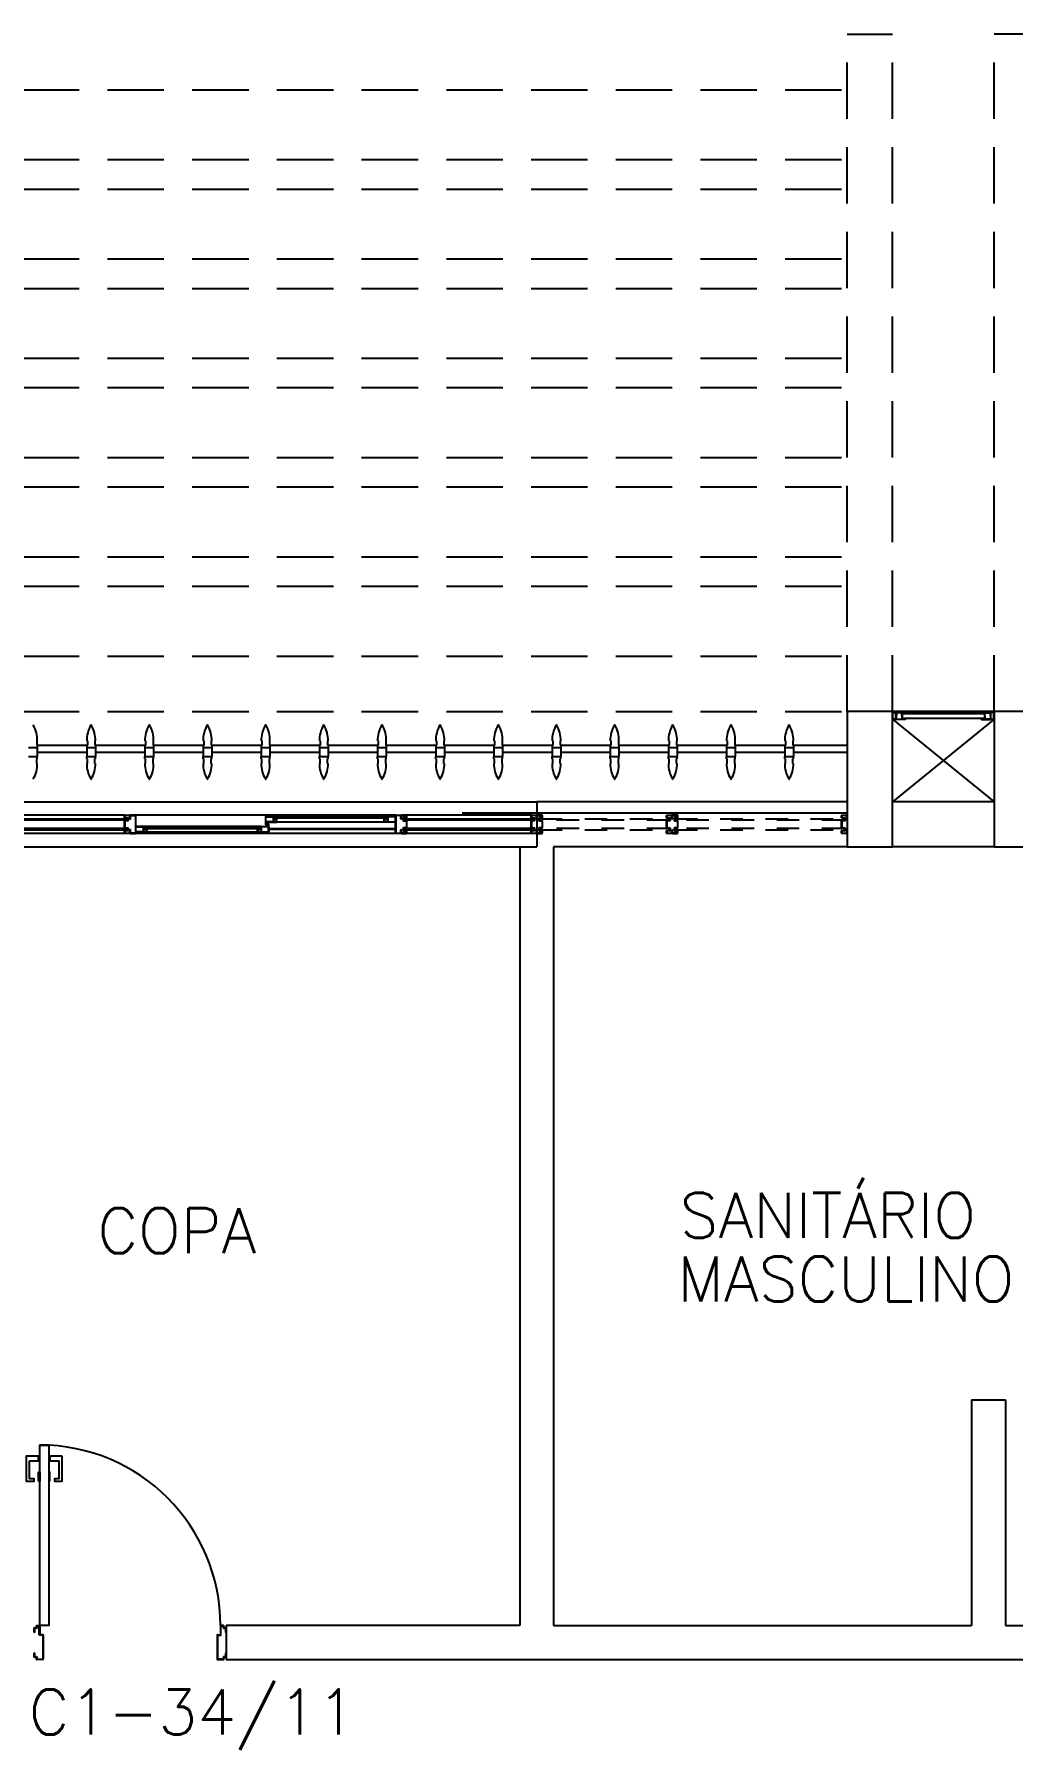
# Model space of a CAD drawing. Header units: millimetres. Extents: x 2801 to 3319, y 1187 to 1422.
# Drawn here: x 3022.73 to 3027.06, y 1263.4 to 1271 of the extents above; entities that cross this region are included whole.
import ezdxf

# ---------------------------------------------------------------- set-up
doc = ezdxf.new("R2010")
doc.units = ezdxf.units.MM
doc.linetypes.add('HIDDEN', pattern=[0.375, 0.25, -0.125])
for name, color, linetype in [('AR- ALV1', 235, 'Continuous'), ('AR-ALV', 2, 'Continuous'), ('AR-BRISES', 1, 'Continuous'), ('AR-ESQ', 1, 'Continuous'), ('AR-ESTC', 3, 'Continuous'), ('AR-PEITORIL', 1, 'Continuous'), ('AR-PORTA', 1, 'Continuous'), ('AR-PROJ', 1, 'HIDDEN'), ('AR-SHAFT', 1, 'Continuous'), ('BR-PAINEL', 1, 'Continuous'), ('BR-SUPORTE', 1, 'Continuous'), ('DT-ESQ-BAGUETE-C', 2, 'Continuous'), ('DT-ESQ-BAGUETE-V', 1, 'Continuous'), ('DT-ESQ-CHAPA DOBRADA-V', 1, 'Continuous'), ('DT-ESQ-MARCO-V', 1, 'Continuous'), ('DT-ESQ-PERFIL CADEIRA-C', 2, 'Continuous'), ('DT-ESQ-PERFIL CADEIRA-V', 1, 'Continuous'), ('DT-ESQ-PERFIL U SIMPLES-C', 2, 'Continuous'), ('DT-ESQ-PERFIL U-C', 2, 'Continuous'), ('DT-ESQ-PERFIL U-V', 1, 'Continuous'), ('DT-ESQ-VENEZIANA-C', 2, 'Continuous'), ('DT-ESQ-VENEZIANA-V', 2, 'Continuous'), ('DT-ESQ-VIDRO-C', 2, 'Continuous'), ('DT-ESQ-VIDRO-PROJ', 1, 'HIDDEN'), ('DT-ESQ-VIDRO-V', 2, 'Continuous'), ('ENDEREÇO', 2, 'Continuous'), ('maçaneta', 1, 'Continuous'), ('mov', 1, 'Continuous'), ('PG-PROJ', 1, 'HIDDEN'), ('PM-PERFIL U-C', 2, 'Continuous'), ('pm1', 2, 'Continuous'), ('TEXTO', 2, 'Continuous')]:
    doc.layers.add(name, color=color, linetype=linetype)
doc.styles.add('UNB-100', font='simplex.shx', dxfattribs={"height": 0.2})
doc.styles.add('UNB1-100', font='simplex.shx', dxfattribs={"height": 0.2})

# ---------------------------------------------------------------- blocks, each defined once
blk = doc.blocks.new('EF54-P')
at = {"layer": 'DT-ESQ-BAGUETE-C', "ltscale": 0.1}
for points in [[(2.61, -0.08), (2.5965, -0.08), (2.5965, -0.0785), (2.6095, -0.0785, 0.414214), (2.61, -0.078), (2.61, -0.067, 0.414214), (2.6095, -0.0665), (2.5965, -0.0665), (2.5965, -0.065), (2.61, -0.065, -0.414214), (2.6115, -0.0665), (2.6115, -0.0785, -0.414214)], [(3.1015, -0.08), (3.115, -0.08), (3.115, -0.0785), (3.102, -0.0785, -0.414214), (3.1015, -0.078), (3.1015, -0.067, -0.414214), (3.102, -0.0665), (3.115, -0.0665), (3.115, -0.065), (3.1015, -0.065, 0.414214), (3.1, -0.0665), (3.1, -0.0785, 0.414214)], [(2.0485, -0.125), (2.035, -0.125), (2.035, -0.1235), (2.048, -0.1235, 0.414214), (2.0485, -0.123), (2.0485, -0.112, 0.414214), (2.048, -0.1115), (2.035, -0.1115), (2.035, -0.11), (2.0485, -0.11, -0.414214), (2.05, -0.1115), (2.05, -0.1235, -0.414214)], [(2.5265, -0.125), (2.54, -0.125), (2.54, -0.1235), (2.527, -0.1235, -0.414214), (2.5265, -0.123), (2.5265, -0.112, -0.414214), (2.527, -0.1115), (2.54, -0.1115), (2.54, -0.11), (2.5265, -0.11, 0.414214), (2.525, -0.1115), (2.525, -0.1235, 0.414214)]]:
    blk.add_lwpolyline(points, format="xyb", close=True, dxfattribs=at)
at = {"layer": 'DT-ESQ-BAGUETE-V', "ltscale": 0.1}
for p, q in [((2.61, -0.065), (3.1015, -0.065)), ((2.0485, -0.11), (2.5265, -0.11))]:
    blk.add_line(p, q, dxfattribs=at)
at = {"layer": 'DT-ESQ-CHAPA DOBRADA-V', "ltscale": 0.1}
for p, q in [((2, -0.077), (2.5615, -0.077)), ((2, -0.08), (2.5615, -0.08))]:
    blk.add_line(p, q, dxfattribs=at)
at = {"layer": 'DT-ESQ-MARCO-V', "ltscale": 0.1}
for p, q in [((1.3985, -0.06), (1.9515, -0.06)), ((3.1985, -0.06), (3.7515, -0.06)), ((1.3985, -0.14), (1.9515, -0.14)), ((3.1985, -0.14), (3.7515, -0.14))]:
    blk.add_line(p, q, dxfattribs=at)
at = {"layer": 'DT-ESQ-PERFIL CADEIRA-C', "ltscale": 0.1}
for p, q in [((2, -0.1335), (2.0485, -0.1335)), ((2.573, -0.1335), (2.5265, -0.1335)), ((2.5635, -0.0885), (2.61, -0.0885)), ((3.15, -0.0885), (3.1015, -0.0885))]:
    blk.add_line(p, q, dxfattribs=at)
for points in [[(2.61, -0.087, -1), (2.61, -0.09), (2.5635, -0.09, -0.414214), (2.5615, -0.088), (2.5615, -0.067, -0.414214), (2.5635, -0.065), (2.595, -0.065, -0.414214), (2.5965, -0.0665), (2.5965, -0.087)], [(2.5965, -0.0885, -0.198913), (2.5954, -0.0881, -0.198913), (2.595, -0.087), (2.595, -0.067, 0.414214), (2.5945, -0.0665), (2.5635, -0.0665, 0.414214), (2.563, -0.067), (2.563, -0.088, 0.414214), (2.5635, -0.0885)], [(3.1015, -0.09), (3.15, -0.09), (3.15, -0.0885), (3.115, -0.0885, 0.198912), (3.1161, -0.0881, 0.198913), (3.1165, -0.087), (3.1165, -0.067, -0.414214), (3.117, -0.0665), (3.15, -0.0665), (3.15, -0.065), (3.1165, -0.065, 0.414214), (3.115, -0.0665), (3.115, -0.0785), (3.115, -0.08), (3.115, -0.087), (3.1015, -0.087, 1)], [(2.0485, -0.135), (2, -0.135), (2, -0.1335), (2.035, -0.1335, -0.198912), (2.0339, -0.1331, -0.198913), (2.0335, -0.132), (2.0335, -0.112, 0.414214), (2.033, -0.1115), (2, -0.1115), (2, -0.11), (2.0335, -0.11, -0.414214), (2.035, -0.1115), (2.035, -0.1235), (2.035, -0.125), (2.035, -0.132), (2.0485, -0.132, -1)], [(2.5265, -0.132, 1), (2.5265, -0.135), (2.573, -0.135, 0.414214), (2.575, -0.133), (2.575, -0.112, 0.414214), (2.573, -0.11), (2.5415, -0.11, 0.414214), (2.54, -0.1115), (2.54, -0.132)], [(2.54, -0.1335, 0.198913), (2.5411, -0.1331, 0.198913), (2.5415, -0.132), (2.5415, -0.112, -0.414214), (2.542, -0.1115), (2.573, -0.1115, -0.414214), (2.5735, -0.112), (2.5735, -0.133, -0.414214), (2.573, -0.1335)]]:
    blk.add_lwpolyline(points, format="xyb", close=True, dxfattribs=at)
at = {"layer": 'DT-ESQ-PERFIL CADEIRA-V', "ltscale": 0.1}
for p, q in [((2.0485, -0.135), (2.5265, -0.135)), ((2.595, -0.09), (3.1015, -0.09))]:
    blk.add_line(p, q, dxfattribs=at)
at = {"layer": 'DT-ESQ-PERFIL U SIMPLES-C', "ltscale": 0.1}
for points in [[(2.5635, -0.102), (2.5715, -0.102), (2.5715, -0.1005), (2.5635, -0.1005, -0.414214), (2.563, -0.1), (2.563, -0.092, -0.414214), (2.5635, -0.0915), (2.5715, -0.0915), (2.5715, -0.09), (2.5635, -0.09, 0.414214), (2.5615, -0.092), (2.5615, -0.1, 0.414214)], [(2.573, -0.098), (2.565, -0.098), (2.565, -0.0995), (2.573, -0.0995, -0.414214), (2.5735, -0.1), (2.5735, -0.108, -0.414214), (2.573, -0.1085), (2.565, -0.1085), (2.565, -0.11), (2.573, -0.11, 0.414214), (2.575, -0.108), (2.575, -0.1, 0.414214)]]:
    blk.add_lwpolyline(points, format="xyb", close=True, dxfattribs=at)
at = {"layer": 'DT-ESQ-PERFIL U-C', "ltscale": 0.1}
for points in [[(1.4, -0.1285), (1.4, -0.1385, -0.414214), (1.3985, -0.14), (1.3765, -0.14, -0.414214), (1.375, -0.1385), (1.375, -0.125), (1.3765, -0.125), (1.3765, -0.138, 0.414214), (1.377, -0.1385), (1.398, -0.1385, 0.414214), (1.3985, -0.138), (1.3985, -0.1285), (1.3855, -0.1285, -0.414214), (1.384, -0.127), (1.384, -0.117, -0.414214), (1.3855, -0.1155), (1.3985, -0.1155), (1.3985, -0.0845), (1.3855, -0.0845, -0.414214), (1.384, -0.083), (1.384, -0.073, -0.414214), (1.3855, -0.0715), (1.3985, -0.0715), (1.3985, -0.062, 0.414214), (1.398, -0.0615), (1.377, -0.0615, 0.414214), (1.3765, -0.062), (1.3765, -0.075), (1.375, -0.075), (1.375, -0.0615, -0.414214), (1.3765, -0.06), (1.3985, -0.06, -0.414214), (1.4, -0.0615), (1.4, -0.0715, -0.414214), (1.3985, -0.073), (1.3855, -0.073), (1.3855, -0.083), (1.3985, -0.083), (1.3985, -0.083, -0.414214), (1.4, -0.0845), (1.4, -0.1155, -0.414214), (1.3985, -0.117), (1.3985, -0.117), (1.3855, -0.117), (1.3855, -0.127), (1.3985, -0.127, -0.414214)], [(1.95, -0.1285), (1.95, -0.1385, 0.414214), (1.9515, -0.14), (1.9735, -0.14, 0.414214), (1.975, -0.1385), (1.975, -0.125), (1.9735, -0.125), (1.9735, -0.138, -0.414214), (1.973, -0.1385), (1.952, -0.1385, -0.414214), (1.9515, -0.138), (1.9515, -0.1285), (1.9645, -0.1285, 0.414214), (1.966, -0.127), (1.966, -0.117, 0.414214), (1.9645, -0.1155), (1.9515, -0.1155), (1.9515, -0.0845), (1.9645, -0.0845, 0.414214), (1.966, -0.083), (1.966, -0.073, 0.414214), (1.9645, -0.0715), (1.9515, -0.0715), (1.9515, -0.062, -0.414214), (1.952, -0.0615), (1.973, -0.0615, -0.414214), (1.9735, -0.062), (1.9735, -0.075), (1.975, -0.075), (1.975, -0.0615, 0.414214), (1.9735, -0.06), (1.9515, -0.06, 0.414214), (1.95, -0.0615), (1.95, -0.0715, 0.414214), (1.9515, -0.073), (1.9645, -0.073), (1.9645, -0.083), (1.9515, -0.083), (1.9515, -0.083, 0.414214), (1.95, -0.0845), (1.95, -0.1155, 0.414214), (1.9515, -0.117), (1.9515, -0.117), (1.9645, -0.117), (1.9645, -0.127), (1.9515, -0.127, 0.414214)], [(1.975, -0.0615, -0.414214), (1.9765, -0.06), (1.9985, -0.06, -0.414214), (2, -0.0615), (2, -0.1385, -0.414214), (1.9985, -0.14), (1.9765, -0.14, -0.414214), (1.975, -0.1385), (1.975, -0.125), (1.9765, -0.125), (1.9765, -0.138, 0.414214), (1.977, -0.1385), (1.998, -0.1385, 0.414214), (1.9985, -0.138), (1.9985, -0.062, 0.414214), (1.998, -0.0615), (1.977, -0.0615, 0.414214), (1.9765, -0.062), (1.9765, -0.075), (1.975, -0.075)], [(3.175, -0.0615, 0.414214), (3.1735, -0.06), (3.1515, -0.06, 0.414214), (3.15, -0.0615), (3.15, -0.1385, 0.414214), (3.1515, -0.14), (3.1735, -0.14, 0.414214), (3.175, -0.1385), (3.175, -0.125), (3.1735, -0.125), (3.1735, -0.138, -0.414214), (3.173, -0.1385), (3.152, -0.1385, -0.414214), (3.1515, -0.138), (3.1515, -0.062, -0.414214), (3.152, -0.0615), (3.173, -0.0615, -0.414214), (3.1735, -0.062), (3.1735, -0.075), (3.175, -0.075)], [(3.2, -0.1285), (3.2, -0.1385, -0.414214), (3.1985, -0.14), (3.1765, -0.14, -0.414214), (3.175, -0.1385), (3.175, -0.125), (3.1765, -0.125), (3.1765, -0.138, 0.414214), (3.177, -0.1385), (3.198, -0.1385, 0.414214), (3.1985, -0.138), (3.1985, -0.1285), (3.1855, -0.1285, -0.414214), (3.184, -0.127), (3.184, -0.117, -0.414214), (3.1855, -0.1155), (3.1985, -0.1155), (3.1985, -0.0845), (3.1855, -0.0845, -0.414214), (3.184, -0.083), (3.184, -0.073, -0.414214), (3.1855, -0.0715), (3.1985, -0.0715), (3.1985, -0.062, 0.414214), (3.198, -0.0615), (3.177, -0.0615, 0.414214), (3.1765, -0.062), (3.1765, -0.075), (3.175, -0.075), (3.175, -0.0615, -0.414214), (3.1765, -0.06), (3.1985, -0.06, -0.414214), (3.2, -0.0615), (3.2, -0.0715, -0.414214), (3.1985, -0.073), (3.1855, -0.073), (3.1855, -0.083), (3.1985, -0.083), (3.1985, -0.083, -0.414214), (3.2, -0.0845), (3.2, -0.1155, -0.414214), (3.1985, -0.117), (3.1985, -0.117), (3.1855, -0.117), (3.1855, -0.127), (3.1985, -0.127, -0.414214)]]:
    blk.add_lwpolyline(points, format="xyb", close=True, dxfattribs=at)
at = {"layer": 'DT-ESQ-PERFIL U-V', "ltscale": 0.1}
for p, q in [((1.9985, -0.06), (3.1515, -0.06)), ((1.9985, -0.14), (3.1515, -0.14))]:
    blk.add_line(p, q, dxfattribs=at)
at = {"layer": 'DT-ESQ-VIDRO-C', "ltscale": 0.1}
for points in [[(1.9625, -0.081), (1.9625, -0.075), (1.3875, -0.075), (1.3875, -0.081)], [(3.7625, -0.081), (3.7625, -0.075), (3.1875, -0.075), (3.1875, -0.081)], [(2.038, -0.13), (2.038, -0.127), (2.537, -0.127), (2.537, -0.13)], [(3.1125, -0.085), (3.1125, -0.082), (2.599, -0.082), (2.599, -0.085)]]:
    blk.add_lwpolyline(points, close=True, dxfattribs=at)
at = {"layer": 'DT-ESQ-VIDRO-PROJ', "ltscale": 0.1}
for points in [[(0.025, -0.1285), (0.025, -0.1385, -0.414214), (0.0235, -0.14), (0.0015, -0.14, -0.414214), (0, -0.1385), (0, -0.125), (0.0015, -0.125), (0.0015, -0.138, 0.414214), (0.002, -0.1385), (0.023, -0.1385, 0.414214), (0.0235, -0.138), (0.0235, -0.1285), (0.0105, -0.1285, -0.414214), (0.009, -0.127), (0.009, -0.117, -0.414214), (0.0105, -0.1155), (0.0235, -0.1155), (0.0235, -0.0845), (0.0105, -0.0845, -0.414214), (0.009, -0.083), (0.009, -0.073, -0.414214), (0.0105, -0.0715), (0.0235, -0.0715), (0.0235, -0.062, 0.414214), (0.023, -0.0615), (0.002, -0.0615, 0.414214), (0.0015, -0.062), (0.0015, -0.075), (0, -0.075), (0, -0.0615, -0.414214), (0.0015, -0.06), (0.0235, -0.06, -0.414214), (0.025, -0.0615), (0.025, -0.0715, -0.414214), (0.0235, -0.073), (0.0105, -0.073), (0.0105, -0.083), (0.0235, -0.083), (0.0235, -0.083, -0.414214), (0.025, -0.0845), (0.025, -0.1155, -0.414214), (0.0235, -0.117), (0.0235, -0.117), (0.0105, -0.117), (0.0105, -0.127), (0.0235, -0.127, -0.414214)], [(0.75, -0.1285), (0.75, -0.1385, 0.414214), (0.7515, -0.14), (0.7735, -0.14, 0.414214), (0.775, -0.1385), (0.775, -0.125), (0.7735, -0.125), (0.7735, -0.138, -0.414214), (0.773, -0.1385), (0.752, -0.1385, -0.414214), (0.7515, -0.138), (0.7515, -0.1285), (0.7645, -0.1285, 0.414214), (0.766, -0.127), (0.766, -0.117, 0.414214), (0.7645, -0.1155), (0.7515, -0.1155), (0.7515, -0.0845), (0.7645, -0.0845, 0.414214), (0.766, -0.083), (0.766, -0.073, 0.414214), (0.7645, -0.0715), (0.7515, -0.0715), (0.7515, -0.062, -0.414214), (0.752, -0.0615), (0.773, -0.0615, -0.414214), (0.7735, -0.062), (0.7735, -0.075), (0.775, -0.075), (0.775, -0.0615, 0.414214), (0.7735, -0.06), (0.7515, -0.06, 0.414214), (0.75, -0.0615), (0.75, -0.0715, 0.414214), (0.7515, -0.073), (0.7645, -0.073), (0.7645, -0.083), (0.7515, -0.083), (0.7515, -0.083, 0.414214), (0.75, -0.0845), (0.75, -0.1155, 0.414214), (0.7515, -0.117), (0.7515, -0.117), (0.7645, -0.117), (0.7645, -0.127), (0.7515, -0.127, 0.414214)], [(0.8, -0.1285), (0.8, -0.1385, -0.414214), (0.7985, -0.14), (0.7765, -0.14, -0.414214), (0.775, -0.1385), (0.775, -0.125), (0.7765, -0.125), (0.7765, -0.138, 0.414214), (0.777, -0.1385), (0.798, -0.1385, 0.414214), (0.7985, -0.138), (0.7985, -0.1285), (0.7855, -0.1285, -0.414214), (0.784, -0.127), (0.784, -0.117, -0.414214), (0.7855, -0.1155), (0.7985, -0.1155), (0.7985, -0.0845), (0.7855, -0.0845, -0.414214), (0.784, -0.083), (0.784, -0.073, -0.414214), (0.7855, -0.0715), (0.7985, -0.0715), (0.7985, -0.062, 0.414214), (0.798, -0.0615), (0.777, -0.0615, 0.414214), (0.7765, -0.062), (0.7765, -0.075), (0.775, -0.075), (0.775, -0.0615, -0.414214), (0.7765, -0.06), (0.7985, -0.06, -0.414214), (0.8, -0.0615), (0.8, -0.0715, -0.414214), (0.7985, -0.073), (0.7855, -0.073), (0.7855, -0.083), (0.7985, -0.083), (0.7985, -0.083, -0.414214), (0.8, -0.0845), (0.8, -0.1155, -0.414214), (0.7985, -0.117), (0.7985, -0.117), (0.7855, -0.117), (0.7855, -0.127), (0.7985, -0.127, -0.414214)], [(1.35, -0.1285), (1.35, -0.1385, 0.414214), (1.3515, -0.14), (1.3735, -0.14, 0.414214), (1.375, -0.1385), (1.375, -0.125), (1.3735, -0.125), (1.3735, -0.138, -0.414214), (1.373, -0.1385), (1.352, -0.1385, -0.414214), (1.3515, -0.138), (1.3515, -0.1285), (1.3645, -0.1285, 0.414214), (1.366, -0.127), (1.366, -0.117, 0.414214), (1.3645, -0.1155), (1.3515, -0.1155), (1.3515, -0.0845), (1.3645, -0.0845, 0.414214), (1.366, -0.083), (1.366, -0.073, 0.414214), (1.3645, -0.0715), (1.3515, -0.0715), (1.3515, -0.062, -0.414214), (1.352, -0.0615), (1.373, -0.0615, -0.414214), (1.3735, -0.062), (1.3735, -0.075), (1.375, -0.075), (1.375, -0.0615, 0.414214), (1.3735, -0.06), (1.3515, -0.06, 0.414214), (1.35, -0.0615), (1.35, -0.0715, 0.414214), (1.3515, -0.073), (1.3645, -0.073), (1.3645, -0.083), (1.3515, -0.083), (1.3515, -0.083, 0.414214), (1.35, -0.0845), (1.35, -0.1155, 0.414214), (1.3515, -0.117), (1.3515, -0.117), (1.3645, -0.117), (1.3645, -0.127), (1.3515, -0.127, 0.414214)]]:
    blk.add_lwpolyline(points, format="xyb", close=True, dxfattribs=at)
for points in [[(0.7625, -0.081), (0.7625, -0.075), (0.0125, -0.075), (0.0125, -0.081)], [(1.3625, -0.081), (1.3625, -0.075), (0.7875, -0.075), (0.7875, -0.081)], [(0.7625, -0.119), (0.7625, -0.125), (0.0125, -0.125), (0.0125, -0.119)], [(1.3625, -0.119), (1.3625, -0.125), (0.7875, -0.125), (0.7875, -0.119)]]:
    blk.add_lwpolyline(points, close=True, dxfattribs=at)
at = {"layer": 'DT-ESQ-VIDRO-V', "ltscale": 0.1}
for points in [[(1.9625, -0.119), (1.9625, -0.125), (1.3875, -0.125), (1.3875, -0.119)], [(3.7625, -0.119), (3.7625, -0.125), (3.1875, -0.125), (3.1875, -0.119)]]:
    blk.add_lwpolyline(points, close=True, dxfattribs=at)
blk = doc.blocks.new('BR-MODULO8')
at = {"layer": 'BR-PAINEL'}
for p, q in [((-3.6242, 0.24), (-3.5858, 0.24)), ((-3.5883, 0.27), (-3.5883, 0.25)), ((-3.5858, 0.27), (-3.5883, 0.27)), ((-3.5858, 0.25), (-3.5883, 0.25)), ((-3.5858, 0.25), (-3.5858, 0.24)), ((-3.5858, 0.24), (-3.5858, 0.2)), ((-3.3667, 0.27), (-3.3642, 0.27)), ((-3.3667, 0.25), (-3.3667, 0.24)), ((-3.3667, 0.25), (-3.3642, 0.25)), ((-3.3667, 0.24), (-3.3283, 0.24)), ((-3.3667, 0.24), (-3.3667, 0.2)), ((-3.3642, 0.27), (-3.3642, 0.25)), ((-3.3308, 0.27), (-3.3308, 0.25)), ((-3.3283, 0.27), (-3.3308, 0.27)), ((-3.3283, 0.25), (-3.3308, 0.25)), ((-3.3283, 0.25), (-3.3283, 0.24)), ((-3.3283, 0.24), (-3.3283, 0.2)), ((-3.1092, 0.27), (-3.1067, 0.27)), ((-3.1092, 0.25), (-3.1092, 0.24)), ((-3.1092, 0.25), (-3.1067, 0.25)), ((-3.1092, 0.24), (-3.0708, 0.24)), ((-3.1092, 0.24), (-3.1092, 0.2)), ((-3.1067, 0.27), (-3.1067, 0.25)), ((-3.0733, 0.27), (-3.0733, 0.25)), ((-3.0708, 0.27), (-3.0733, 0.27)), ((-3.0708, 0.25), (-3.0733, 0.25)), ((-3.0708, 0.25), (-3.0708, 0.24)), ((-3.0708, 0.24), (-3.0708, 0.2)), ((-2.8517, 0.27), (-2.8492, 0.27)), ((-2.8517, 0.25), (-2.8517, 0.24)), ((-2.8517, 0.25), (-2.8492, 0.25)), ((-2.8517, 0.24), (-2.8133, 0.24)), ((-2.8517, 0.24), (-2.8517, 0.2)), ((-2.8492, 0.27), (-2.8492, 0.25)), ((-2.8158, 0.27), (-2.8158, 0.25)), ((-2.8133, 0.27), (-2.8158, 0.27)), ((-2.8133, 0.25), (-2.8158, 0.25)), ((-2.8133, 0.25), (-2.8133, 0.24)), ((-2.8133, 0.24), (-2.8133, 0.2)), ((-2.5942, 0.27), (-2.5917, 0.27)), ((-2.5942, 0.25), (-2.5942, 0.24)), ((-2.5942, 0.25), (-2.5917, 0.25)), ((-2.5942, 0.24), (-2.5558, 0.24)), ((-2.5942, 0.24), (-2.5942, 0.2)), ((-2.5917, 0.27), (-2.5917, 0.25)), ((-2.5583, 0.27), (-2.5583, 0.25)), ((-2.5558, 0.27), (-2.5583, 0.27)), ((-2.5558, 0.25), (-2.5583, 0.25)), ((-2.5558, 0.25), (-2.5558, 0.24)), ((-2.5558, 0.24), (-2.5558, 0.2)), ((-2.3367, 0.27), (-2.3342, 0.27)), ((-2.3367, 0.25), (-2.3367, 0.24)), ((-2.3367, 0.25), (-2.3342, 0.25)), ((-2.3367, 0.24), (-2.2983, 0.24)), ((-2.3367, 0.24), (-2.3367, 0.2)), ((-2.3342, 0.27), (-2.3342, 0.25)), ((-2.3008, 0.27), (-2.3008, 0.25)), ((-2.2983, 0.27), (-2.3008, 0.27)), ((-2.2983, 0.25), (-2.3008, 0.25)), ((-2.2983, 0.25), (-2.2983, 0.24)), ((-2.2983, 0.24), (-2.2983, 0.2)), ((-2.0792, 0.27), (-2.0767, 0.27)), ((-2.0792, 0.25), (-2.0792, 0.24)), ((-2.0792, 0.25), (-2.0767, 0.25)), ((-2.0792, 0.24), (-2.0408, 0.24)), ((-2.0792, 0.24), (-2.0792, 0.2)), ((-2.0767, 0.27), (-2.0767, 0.25)), ((-2.0433, 0.27), (-2.0433, 0.25)), ((-2.0408, 0.27), (-2.0433, 0.27)), ((-2.0408, 0.25), (-2.0433, 0.25)), ((-2.0408, 0.25), (-2.0408, 0.24)), ((-2.0408, 0.24), (-2.0408, 0.2)), ((-1.8217, 0.27), (-1.8192, 0.27)), ((-1.8217, 0.25), (-1.8217, 0.24)), ((-1.8217, 0.25), (-1.8192, 0.25)), ((-1.8217, 0.24), (-1.7833, 0.24)), ((-1.8217, 0.24), (-1.8217, 0.2)), ((-1.8192, 0.27), (-1.8192, 0.25)), ((-1.7858, 0.27), (-1.7858, 0.25)), ((-1.7833, 0.27), (-1.7858, 0.27)), ((-1.7833, 0.25), (-1.7858, 0.25)), ((-1.7833, 0.25), (-1.7833, 0.24)), ((-1.7833, 0.24), (-1.7833, 0.2)), ((-1.5642, 0.27), (-1.5617, 0.27)), ((-1.5642, 0.25), (-1.5642, 0.24)), ((-1.5642, 0.25), (-1.5617, 0.25)), ((-1.5642, 0.24), (-1.5258, 0.24)), ((-1.5642, 0.24), (-1.5642, 0.2)), ((-1.5617, 0.27), (-1.5617, 0.25)), ((-1.5283, 0.27), (-1.5283, 0.25)), ((-1.5258, 0.27), (-1.5283, 0.27)), ((-1.5258, 0.25), (-1.5283, 0.25)), ((-1.5258, 0.25), (-1.5258, 0.24)), ((-1.5258, 0.24), (-1.5258, 0.2)), ((-1.3067, 0.27), (-1.3042, 0.27)), ((-1.3067, 0.25), (-1.3067, 0.24)), ((-1.3067, 0.25), (-1.3042, 0.25)), ((-1.3067, 0.24), (-1.2683, 0.24)), ((-1.3067, 0.24), (-1.3067, 0.2)), ((-1.3042, 0.27), (-1.3042, 0.25)), ((-1.2708, 0.27), (-1.2708, 0.25)), ((-1.2683, 0.27), (-1.2708, 0.27)), ((-1.2683, 0.25), (-1.2708, 0.25)), ((-1.2683, 0.25), (-1.2683, 0.24)), ((-1.2683, 0.24), (-1.2683, 0.2)), ((-1.0492, 0.27), (-1.0467, 0.27)), ((-1.0492, 0.25), (-1.0492, 0.24)), ((-1.0492, 0.25), (-1.0467, 0.25)), ((-1.0492, 0.24), (-1.0108, 0.24)), ((-1.0492, 0.24), (-1.0492, 0.2)), ((-1.0467, 0.27), (-1.0467, 0.25)), ((-1.0133, 0.27), (-1.0133, 0.25)), ((-1.0108, 0.27), (-1.0133, 0.27)), ((-1.0108, 0.25), (-1.0133, 0.25)), ((-1.0108, 0.25), (-1.0108, 0.24)), ((-1.0108, 0.24), (-1.0108, 0.2)), ((-0.7917, 0.27), (-0.7892, 0.27)), ((-0.7917, 0.25), (-0.7917, 0.24)), ((-0.7917, 0.25), (-0.7892, 0.25)), ((-0.7917, 0.24), (-0.7533, 0.24)), ((-0.7917, 0.24), (-0.7917, 0.2)), ((-0.7892, 0.27), (-0.7892, 0.25)), ((-0.7558, 0.27), (-0.7558, 0.25)), ((-0.7533, 0.27), (-0.7558, 0.27)), ((-0.7533, 0.25), (-0.7558, 0.25)), ((-0.7533, 0.25), (-0.7533, 0.24)), ((-0.7533, 0.24), (-0.7533, 0.2)), ((-0.5342, 0.27), (-0.5317, 0.27)), ((-0.5342, 0.25), (-0.5317, 0.25)), ((-0.5342, 0.25), (-0.5342, 0.24)), ((-0.5342, 0.24), (-0.5342, 0.2)), ((-0.5342, 0.24), (-0.4958, 0.24)), ((-0.5317, 0.27), (-0.5317, 0.25)), ((-0.4958, 0.27), (-0.4983, 0.27)), ((-0.4983, 0.27), (-0.4983, 0.25)), ((-0.4958, 0.25), (-0.4983, 0.25)), ((-0.4958, 0.25), (-0.4958, 0.24)), ((-0.4958, 0.24), (-0.4958, 0.2)), ((-0.2767, 0.27), (-0.2742, 0.27)), ((-0.2767, 0.25), (-0.2767, 0.24)), ((-0.2767, 0.25), (-0.2742, 0.25)), ((-0.2767, 0.24), (-0.2383, 0.24)), ((-0.2767, 0.24), (-0.2767, 0.2)), ((-0.2742, 0.27), (-0.2742, 0.25)), ((-0.2408, 0.27), (-0.2408, 0.25)), ((-0.2383, 0.27), (-0.2408, 0.27)), ((-0.2383, 0.25), (-0.2408, 0.25)), ((-0.2383, 0.25), (-0.2383, 0.24)), ((-0.2383, 0.24), (-0.2383, 0.2)), ((-3.6242, 0.2), (-3.5858, 0.2)), ((-3.5858, 0.19), (-3.5883, 0.19)), ((-3.5883, 0.17), (-3.5883, 0.19)), ((-3.5858, 0.17), (-3.5883, 0.17)), ((-3.5858, 0.19), (-3.5858, 0.2)), ((-3.3667, 0.2), (-3.3283, 0.2)), ((-3.3667, 0.19), (-3.3667, 0.2)), ((-3.3667, 0.19), (-3.3642, 0.19)), ((-3.3667, 0.17), (-3.3642, 0.17)), ((-3.3642, 0.17), (-3.3642, 0.19)), ((-3.3283, 0.19), (-3.3308, 0.19)), ((-3.3308, 0.17), (-3.3308, 0.19)), ((-3.3283, 0.17), (-3.3308, 0.17)), ((-3.3283, 0.19), (-3.3283, 0.2)), ((-3.1092, 0.2), (-3.0708, 0.2)), ((-3.1092, 0.19), (-3.1092, 0.2)), ((-3.1092, 0.19), (-3.1067, 0.19)), ((-3.1092, 0.17), (-3.1067, 0.17)), ((-3.1067, 0.17), (-3.1067, 0.19)), ((-3.0708, 0.19), (-3.0733, 0.19)), ((-3.0733, 0.17), (-3.0733, 0.19)), ((-3.0708, 0.17), (-3.0733, 0.17)), ((-3.0708, 0.19), (-3.0708, 0.2)), ((-2.8517, 0.2), (-2.8133, 0.2)), ((-2.8517, 0.19), (-2.8517, 0.2)), ((-2.8517, 0.19), (-2.8492, 0.19)), ((-2.8517, 0.17), (-2.8492, 0.17)), ((-2.8492, 0.17), (-2.8492, 0.19)), ((-2.8133, 0.19), (-2.8158, 0.19)), ((-2.8158, 0.17), (-2.8158, 0.19)), ((-2.8133, 0.17), (-2.8158, 0.17)), ((-2.8133, 0.19), (-2.8133, 0.2)), ((-2.5942, 0.2), (-2.5558, 0.2)), ((-2.5942, 0.19), (-2.5942, 0.2)), ((-2.5942, 0.19), (-2.5917, 0.19)), ((-2.5942, 0.17), (-2.5917, 0.17)), ((-2.5917, 0.17), (-2.5917, 0.19)), ((-2.5558, 0.19), (-2.5583, 0.19)), ((-2.5583, 0.17), (-2.5583, 0.19)), ((-2.5558, 0.17), (-2.5583, 0.17)), ((-2.5558, 0.19), (-2.5558, 0.2)), ((-2.3367, 0.2), (-2.2983, 0.2)), ((-2.3367, 0.19), (-2.3367, 0.2)), ((-2.3367, 0.19), (-2.3342, 0.19)), ((-2.3367, 0.17), (-2.3342, 0.17)), ((-2.3342, 0.17), (-2.3342, 0.19)), ((-2.2983, 0.19), (-2.3008, 0.19)), ((-2.3008, 0.17), (-2.3008, 0.19)), ((-2.2983, 0.17), (-2.3008, 0.17)), ((-2.2983, 0.19), (-2.2983, 0.2)), ((-2.0792, 0.2), (-2.0408, 0.2)), ((-2.0792, 0.19), (-2.0792, 0.2)), ((-2.0792, 0.19), (-2.0767, 0.19)), ((-2.0792, 0.17), (-2.0767, 0.17)), ((-2.0767, 0.17), (-2.0767, 0.19)), ((-2.0408, 0.19), (-2.0433, 0.19)), ((-2.0433, 0.17), (-2.0433, 0.19)), ((-2.0408, 0.17), (-2.0433, 0.17)), ((-2.0408, 0.19), (-2.0408, 0.2)), ((-1.8217, 0.2), (-1.7833, 0.2)), ((-1.8217, 0.19), (-1.8217, 0.2)), ((-1.8217, 0.19), (-1.8192, 0.19)), ((-1.8217, 0.17), (-1.8192, 0.17)), ((-1.8192, 0.17), (-1.8192, 0.19)), ((-1.7833, 0.19), (-1.7858, 0.19)), ((-1.7858, 0.17), (-1.7858, 0.19)), ((-1.7833, 0.17), (-1.7858, 0.17)), ((-1.7833, 0.19), (-1.7833, 0.2)), ((-1.5642, 0.2), (-1.5258, 0.2)), ((-1.5642, 0.19), (-1.5642, 0.2)), ((-1.5642, 0.19), (-1.5617, 0.19)), ((-1.5642, 0.17), (-1.5617, 0.17)), ((-1.5617, 0.17), (-1.5617, 0.19)), ((-1.5258, 0.19), (-1.5283, 0.19)), ((-1.5283, 0.17), (-1.5283, 0.19)), ((-1.5258, 0.17), (-1.5283, 0.17)), ((-1.5258, 0.19), (-1.5258, 0.2)), ((-1.3067, 0.2), (-1.2683, 0.2)), ((-1.3067, 0.19), (-1.3067, 0.2)), ((-1.3067, 0.19), (-1.3042, 0.19)), ((-1.3067, 0.17), (-1.3042, 0.17)), ((-1.3042, 0.17), (-1.3042, 0.19)), ((-1.2683, 0.19), (-1.2708, 0.19)), ((-1.2708, 0.17), (-1.2708, 0.19)), ((-1.2683, 0.17), (-1.2708, 0.17)), ((-1.2683, 0.19), (-1.2683, 0.2)), ((-1.0492, 0.2), (-1.0108, 0.2)), ((-1.0492, 0.19), (-1.0492, 0.2)), ((-1.0492, 0.19), (-1.0467, 0.19)), ((-1.0492, 0.17), (-1.0467, 0.17)), ((-1.0467, 0.17), (-1.0467, 0.19)), ((-1.0108, 0.19), (-1.0133, 0.19)), ((-1.0133, 0.17), (-1.0133, 0.19)), ((-1.0108, 0.17), (-1.0133, 0.17)), ((-1.0108, 0.19), (-1.0108, 0.2)), ((-0.7917, 0.2), (-0.7533, 0.2)), ((-0.7917, 0.19), (-0.7917, 0.2)), ((-0.7917, 0.19), (-0.7892, 0.19)), ((-0.7917, 0.17), (-0.7892, 0.17)), ((-0.7892, 0.17), (-0.7892, 0.19)), ((-0.7533, 0.19), (-0.7558, 0.19)), ((-0.7558, 0.17), (-0.7558, 0.19)), ((-0.7533, 0.17), (-0.7558, 0.17)), ((-0.7533, 0.19), (-0.7533, 0.2)), ((-0.5342, 0.19), (-0.5342, 0.2)), ((-0.5342, 0.2), (-0.4958, 0.2)), ((-0.5342, 0.19), (-0.5317, 0.19)), ((-0.5342, 0.17), (-0.5317, 0.17)), ((-0.5317, 0.17), (-0.5317, 0.19)), ((-0.4983, 0.17), (-0.4983, 0.19)), ((-0.4958, 0.19), (-0.4983, 0.19)), ((-0.4958, 0.17), (-0.4983, 0.17)), ((-0.4958, 0.19), (-0.4958, 0.2)), ((-0.2767, 0.2), (-0.2383, 0.2)), ((-0.2767, 0.19), (-0.2767, 0.2)), ((-0.2767, 0.19), (-0.2742, 0.19)), ((-0.2767, 0.17), (-0.2742, 0.17)), ((-0.2742, 0.17), (-0.2742, 0.19)), ((-0.2383, 0.19), (-0.2408, 0.19)), ((-0.2408, 0.17), (-0.2408, 0.19)), ((-0.2383, 0.17), (-0.2408, 0.17)), ((-0.2383, 0.19), (-0.2383, 0.2))]:
    blk.add_line(p, q, dxfattribs=at)
for centre, radius, start, end in [((-3.7108, 0.2739), 0.1251, 358.22796, 31.52794), ((-3.2417, 0.2739), 0.1251, 148.47206, 181.77204), ((-3.3475, 0.3387), 0.001, 37.1012, 142.8988), ((-3.4533, 0.2739), 0.1251, 358.22796, 31.52794), ((-2.9842, 0.2739), 0.1251, 148.47206, 181.77204), ((-3.09, 0.3387), 0.001, 37.1012, 142.8988), ((-3.1958, 0.2739), 0.1251, 358.22796, 31.52794), ((-2.7267, 0.2739), 0.1251, 148.47206, 181.77204), ((-2.8325, 0.3387), 0.001, 37.1012, 142.8988), ((-2.9383, 0.2739), 0.1251, 358.22796, 31.52794), ((-2.4692, 0.2739), 0.1251, 148.47206, 181.77204), ((-2.575, 0.3387), 0.001, 37.1012, 142.8988), ((-2.6808, 0.2739), 0.1251, 358.22796, 31.52794), ((-2.2117, 0.2739), 0.1251, 148.47206, 181.77204), ((-2.3175, 0.3387), 0.001, 37.1012, 142.8988), ((-2.4233, 0.2739), 0.1251, 358.22796, 31.52794), ((-1.9542, 0.2739), 0.1251, 148.47206, 181.77204), ((-2.06, 0.3387), 0.001, 37.1012, 142.8988), ((-2.1658, 0.2739), 0.1251, 358.22796, 31.52794), ((-1.6967, 0.2739), 0.1251, 148.47206, 181.77204), ((-1.8025, 0.3387), 0.001, 37.1012, 142.8988), ((-1.9083, 0.2739), 0.1251, 358.22796, 31.52794), ((-1.4392, 0.2739), 0.1251, 148.47206, 181.77204), ((-1.545, 0.3387), 0.001, 37.1012, 142.8988), ((-1.6508, 0.2739), 0.1251, 358.22796, 31.52794), ((-1.1817, 0.2739), 0.1251, 148.47206, 181.77204), ((-1.2875, 0.3387), 0.001, 37.1012, 142.8988), ((-1.3933, 0.2739), 0.1251, 358.22796, 31.52794), ((-0.9242, 0.2739), 0.1251, 148.47206, 181.77204), ((-1.03, 0.3387), 0.001, 37.1012, 142.8988), ((-1.1358, 0.2739), 0.1251, 358.22796, 31.52794), ((-0.6667, 0.2739), 0.1251, 148.47206, 181.77204), ((-0.7725, 0.3387), 0.001, 37.1012, 142.8988), ((-0.8783, 0.2739), 0.1251, 358.22796, 31.52794), ((-0.4092, 0.2739), 0.1251, 148.47206, 181.77204), ((-0.515, 0.3387), 0.001, 37.1012, 142.8988), ((-0.6208, 0.2739), 0.1251, 358.22796, 31.52794), ((-0.1517, 0.2739), 0.1251, 148.47206, 181.77204), ((-0.2575, 0.3387), 0.001, 37.1012, 142.8988), ((-0.3633, 0.2739), 0.1251, 358.22796, 31.52794), ((-3.7108, 0.1661), 0.1251, 328.47206, 1.77204), ((-3.2417, 0.1661), 0.1251, 178.22796, 211.52794), ((-3.4533, 0.1661), 0.1251, 328.47206, 1.77204), ((-2.9842, 0.1661), 0.1251, 178.22796, 211.52794), ((-3.1958, 0.1661), 0.1251, 328.47206, 1.77204), ((-2.7267, 0.1661), 0.1251, 178.22796, 211.52794), ((-2.9383, 0.1661), 0.1251, 328.47206, 1.77204), ((-2.4692, 0.1661), 0.1251, 178.22796, 211.52794), ((-2.6808, 0.1661), 0.1251, 328.47206, 1.77204), ((-2.2117, 0.1661), 0.1251, 178.22796, 211.52794), ((-2.4233, 0.1661), 0.1251, 328.47206, 1.77204), ((-1.9542, 0.1661), 0.1251, 178.22796, 211.52794), ((-2.1658, 0.1661), 0.1251, 328.47206, 1.77204), ((-1.6967, 0.1661), 0.1251, 178.22796, 211.52794), ((-1.9083, 0.1661), 0.1251, 328.47206, 1.77204), ((-1.4392, 0.1661), 0.1251, 178.22796, 211.52794), ((-1.6508, 0.1661), 0.1251, 328.47206, 1.77204), ((-1.1817, 0.1661), 0.1251, 178.22796, 211.52794), ((-1.3933, 0.1661), 0.1251, 328.47206, 1.77204), ((-0.9242, 0.1661), 0.1251, 178.22796, 211.52794), ((-1.1358, 0.1661), 0.1251, 328.47206, 1.77204), ((-0.6667, 0.1661), 0.1251, 178.22796, 211.52794), ((-0.8783, 0.1661), 0.1251, 328.47206, 1.77204), ((-0.4092, 0.1661), 0.1251, 178.22796, 211.52794), ((-0.6208, 0.1661), 0.1251, 328.47206, 1.77204), ((-0.1517, 0.1661), 0.1251, 178.22796, 211.52794), ((-0.3633, 0.1661), 0.1251, 328.47206, 1.77204), ((-3.3475, 0.1013), 0.001, 217.1012, 322.8988), ((-3.09, 0.1013), 0.001, 217.1012, 322.8988), ((-2.8325, 0.1013), 0.001, 217.1012, 322.8988), ((-2.575, 0.1013), 0.001, 217.1012, 322.8988), ((-2.3175, 0.1013), 0.001, 217.1012, 322.8988), ((-2.06, 0.1013), 0.001, 217.1012, 322.8988), ((-1.8025, 0.1013), 0.001, 217.1012, 322.8988), ((-1.545, 0.1013), 0.001, 217.1012, 322.8988), ((-1.2875, 0.1013), 0.001, 217.1012, 322.8988), ((-1.03, 0.1013), 0.001, 217.1012, 322.8988), ((-0.7725, 0.1013), 0.001, 217.1012, 322.8988), ((-0.515, 0.1013), 0.001, 217.1012, 322.8988), ((-0.2575, 0.1013), 0.001, 217.1012, 322.8988)]:
    blk.add_arc(centre, radius, start, end, dxfattribs=at)
at = {"layer": 'BR-SUPORTE'}
for p, q in [((-3.5858, 0.25), (-3.3642, 0.25)), ((-3.3283, 0.25), (-3.1067, 0.25)), ((-3.0708, 0.25), (-2.8492, 0.25)), ((-2.8133, 0.25), (-2.5917, 0.25)), ((-2.5558, 0.25), (-2.3342, 0.25)), ((-2.2983, 0.25), (-2.0767, 0.25)), ((-2.0408, 0.25), (-1.8192, 0.25)), ((-1.7833, 0.25), (-1.5617, 0.25)), ((-1.5258, 0.25), (-1.3042, 0.25)), ((-1.2683, 0.25), (-1.0467, 0.25)), ((-1.0108, 0.25), (-0.7892, 0.25)), ((-0.7533, 0.25), (-0.5317, 0.25)), ((-0.4958, 0.25), (-0.2742, 0.25)), ((-0.2383, 0.25), (0, 0.25)), ((-3.5858, 0.22), (-3.3667, 0.22)), ((-3.3283, 0.22), (-3.1092, 0.22)), ((-3.0708, 0.22), (-2.8517, 0.22)), ((-2.8133, 0.22), (-2.5942, 0.22)), ((-2.5558, 0.22), (-2.3367, 0.22)), ((-2.2983, 0.22), (-2.0792, 0.22)), ((-2.0408, 0.22), (-1.8217, 0.22)), ((-1.7833, 0.22), (-1.5642, 0.22)), ((-1.5258, 0.22), (-1.3067, 0.22)), ((-1.2683, 0.22), (-1.0492, 0.22)), ((-1.0108, 0.22), (-0.7917, 0.22)), ((-0.7533, 0.22), (-0.5342, 0.22)), ((-0.4958, 0.22), (-0.2767, 0.22)), ((-0.2383, 0.22), (0, 0.22))]:
    blk.add_line(p, q, dxfattribs=at)
blk = doc.blocks.new('PG-MODULO1-PJ-C')
at = {"layer": 'PG-PROJ'}
for p, q in [((0.2, 3), (0, 3)), ((0, 0), (0, 3)), ((5.35, 3), (5.55, 3)), ((5.35, 0), (5.35, 3)), ((5.55, 0), (5.55, 3)), ((0.2, 2.7546), (5.35, 2.7546)), ((0.2, 2.4454), (5.35, 2.4454)), ((0.2, 2.3146), (5.35, 2.3146)), ((0.2, 2.0054), (5.35, 2.0054)), ((0.2, 1.8746), (5.35, 1.8746)), ((0.2, 1.5654), (5.35, 1.5654)), ((0.2, 1.4346), (5.35, 1.4346)), ((0.2, 1.1254), (5.35, 1.1254)), ((0.2, 0.9946), (5.35, 0.9946)), ((0.2, 0.6854), (5.35, 0.6854)), ((0.2, 0.5546), (5.35, 0.5546)), ((0.2, 0.2454), (5.35, 0.2454)), ((0.2, 0), (5.35, 0))]:
    blk.add_line(p, q, dxfattribs=at)
blk = doc.blocks.new('PM3')
at = {"layer": 'maçaneta'}
for points in [[(0.02, 0.825), (-0.035, 0.825), (-0.035, 0.715), (0, 0.715), (0, 0.725), (-0.02, 0.725), (-0.02, 0.8035, -0.414214), (-0.0185, 0.805), (0.02, 0.805)], [(0.125, 0.825), (0.07, 0.825), (0.07, 0.805), (0.1085, 0.805, -0.414214), (0.11, 0.8035), (0.11, 0.725), (0.09, 0.725), (0.09, 0.715), (0.125, 0.715)]]:
    blk.add_lwpolyline(points, format="xyb", close=True, dxfattribs=at)
for points in [[(0.02, 0.715), (0.02, 0.755), (0.025, 0.755), (0.025, 0.715)], [(0.07, 0.715), (0.07, 0.755), (0.065, 0.755), (0.065, 0.715)]]:
    blk.add_lwpolyline(points, close=True, dxfattribs=at)
at = {"layer": 'mov'}
blk.add_arc((0.025, 0.075), 0.8, 0, 90, dxfattribs=at)
at = {"layer": 'PM-PERFIL U-C'}
for p, q in [((0, 0.045), (0, 0.0635)), ((0.002, 0.045), (0, 0.045)), ((0.0015, 0.065), (0.01, 0.065)), ((0.002, 0.063), (0.002, 0.045)), ((0.0105, 0.063), (0.002, 0.063)), ((0.01, 0.065), (0.01, 0.0735)), ((0.0115, 0.075), (0.0235, 0.075)), ((0.012, 0.073), (0.012, 0.0645)), ((0.023, 0.073), (0.012, 0.073)), ((0.023, 0.0335), (0.023, 0.073)), ((0.038, 0.032), (0.0245, 0.032)), ((0.025, 0.0735), (0.025, 0.034)), ((0.0385, 0.034), (0.025, 0.034)), ((0.038, 0.032), (0.038, -0.073)), ((0.04, 0.0325), (0.04, -0.0735)), ((0.81, 0.0325), (0.81, -0.0735)), ((0.8115, 0.034), (0.825, 0.034)), ((0.812, 0.032), (0.8255, 0.032)), ((0.812, 0.032), (0.812, -0.073)), ((0.825, 0.0735), (0.825, 0.034)), ((0.8385, 0.075), (0.8265, 0.075)), ((0.827, 0.073), (0.838, 0.073)), ((0.827, 0.0335), (0.827, 0.073)), ((0.838, 0.073), (0.838, 0.0645)), ((0.8395, 0.063), (0.848, 0.063)), ((0.84, 0.065), (0.84, 0.0735)), ((0.8485, 0.065), (0.84, 0.065)), ((0.848, 0.063), (0.848, 0.045)), ((0.848, 0.045), (0.85, 0.045)), ((0.85, 0.045), (0.85, 0.0635)), ((0, -0.045), (0.002, -0.045)), ((0, -0.0635), (0, -0.045)), ((0.01, -0.065), (0.0015, -0.065)), ((0.002, -0.045), (0.002, -0.063)), ((0.002, -0.063), (0.0105, -0.063)), ((0.01, -0.0735), (0.01, -0.065)), ((0.0385, -0.075), (0.0115, -0.075)), ((0.012, -0.0645), (0.012, -0.073)), ((0.012, -0.073), (0.038, -0.073)), ((0.8115, -0.075), (0.8385, -0.075)), ((0.838, -0.073), (0.812, -0.073)), ((0.838, -0.0645), (0.838, -0.073)), ((0.848, -0.063), (0.8395, -0.063)), ((0.84, -0.0735), (0.84, -0.065)), ((0.84, -0.065), (0.8485, -0.065)), ((0.85, -0.045), (0.848, -0.045)), ((0.848, -0.045), (0.848, -0.063)), ((0.85, -0.0635), (0.85, -0.045))]:
    blk.add_line(p, q, dxfattribs=at)
for centre, start, end in [((0.0015, 0.0635), 90, 180), ((0.0115, 0.0735), 90, 180), ((0.0105, 0.0645), 270, 0), ((0.0245, 0.0335), 180, 270), ((0.0235, 0.0735), 360, 90), ((0.0385, 0.0325), 0, 90), ((0.8115, 0.0325), 90, 180), ((0.8265, 0.0735), 90, 180), ((0.8255, 0.0335), 270, 0), ((0.8395, 0.0645), 180, 270), ((0.8385, 0.0735), 0, 90), ((0.8485, 0.0635), 0, 90), ((0.0015, -0.0635), 180, 270), ((0.0115, -0.0735), 180, 270), ((0.0105, -0.0645), 0, 90), ((0.0385, -0.0735), 269.93864, 0), ((0.8115, -0.0735), 180, 270.06136), ((0.8395, -0.0645), 90, 180), ((0.8385, -0.0735), 270, 0), ((0.8485, -0.0635), 270, 0)]:
    blk.add_arc(centre, 0.0015, start, end, dxfattribs=at)
at = {"layer": 'pm1'}
blk.add_lwpolyline([(0.065, 0.875), (0.065, 0.075), (0.025, 0.075), (0.025, 0.875)], close=True, dxfattribs=at)
blk = doc.blocks.new('EF01C-P')
at = {"layer": 'DT-ESQ-BAGUETE-C', "ltscale": 0.1}
for points in [[(0.0015, 0.035), (0.015, 0.035), (0.015, 0.0335), (0.0015, 0.0335), (0.0015, 0.005), (0.015, 0.005), (0.015, 0.0035), (0.0015, 0.0035, -0.414214), (0, 0.005), (0, 0.0335, -0.414214)], [(0.4485, 0.035), (0.435, 0.035), (0.435, 0.0335), (0.4485, 0.0335), (0.4485, 0.005), (0.435, 0.005), (0.435, 0.0035), (0.4485, 0.0035, 0.414214), (0.45, 0.005), (0.45, 0.0335, 0.414214)]]:
    blk.add_lwpolyline(points, format="xyb", close=True, dxfattribs=at)
at = {"layer": 'DT-ESQ-PERFIL CADEIRA-C', "ltscale": 0.1}
for points in [[(0.01, 0.0015), (0.01, 0.003), (0.0015, 0.003, 1), (0.0015, 0), (0.015, 0, 0.414214), (0.0165, 0.0015), (0.0165, 0.0335), (0.043, 0.0335)], [(0.043, 0.0065), (0.018, 0.0065), (0.018, 0.0165), (0.0165, 0.0165), (0.0165, 0.0065, 0.414214), (0.018, 0.005), (0.043, 0.005), (0.0565, 0.005, 1), (0.0565, 0.008), (0.043, 0.008), (0.043, 0.02), (0.043, 0.032), (0.0565, 0.032, 1), (0.0565, 0.035), (0.043, 0.035), (0.0165, 0.035, 0.414214), (0.015, 0.0335), (0.015, 0.0015), (0.0015, 0.0015)], [(0.0415, 0.02), (0.0415, 0.032, -0.414214), (0.043, 0.0335), (0.0565, 0.0335)], [(0.0415, 0.02), (0.0415, 0.008, 0.414214), (0.043, 0.0065), (0.0565, 0.0065)], [(0.407, 0.0065), (0.432, 0.0065), (0.432, 0.0165), (0.4335, 0.0165), (0.4335, 0.0065, -0.414214), (0.432, 0.005), (0.407, 0.005), (0.3935, 0.005, -1), (0.3935, 0.008), (0.407, 0.008), (0.407, 0.02), (0.407, 0.032), (0.3935, 0.032, -1), (0.3935, 0.035), (0.407, 0.035), (0.4335, 0.035, -0.414214), (0.435, 0.0335), (0.435, 0.0015), (0.4485, 0.0015)], [(0.4085, 0.02), (0.4085, 0.032, 0.414214), (0.407, 0.0335), (0.3935, 0.0335)], [(0.4085, 0.02), (0.4085, 0.008, -0.414214), (0.407, 0.0065), (0.3935, 0.0065)], [(0.44, 0.0015), (0.44, 0.003), (0.4485, 0.003, -1), (0.4485, 0), (0.435, 0, -0.414214), (0.4335, 0.0015), (0.4335, 0.0335), (0.407, 0.0335)]]:
    blk.add_lwpolyline(points, format="xyb", dxfattribs=at)
at = {"layer": 'DT-ESQ-PERFIL CADEIRA-V', "ltscale": 0.1}
blk.add_line((0.015, 0), (0.435, 0), dxfattribs=at)
at = {"layer": 'DT-ESQ-VENEZIANA-C', "ltscale": 0.1}
for p, q in [((0.043, 0.0105), (0.407, 0.0105)), ((0.043, 0.009), (0.407, 0.009))]:
    blk.add_line(p, q, dxfattribs=at)
at = {"layer": 'DT-ESQ-VENEZIANA-V', "ltscale": 0.1}
blk.add_line((0.043, 0.031), (0.407, 0.031), dxfattribs=at)

msp = doc.modelspace()

# ---------------------------------------------------------------- linework, layer by layer
at = {"layer": 'AR- ALV1'}
for p, q in [((3026.3249, 1267.9998), (3026.3249, 1267.5498)), ((3027.1749, 1267.9998), (3026.3249, 1267.9998)), ((3026.3249, 1267.5498), (3024.6198, 1267.5498))]:
    msp.add_line(p, q, dxfattribs=at)
at = {"layer": 'AR-ALV'}
for p, q in [((3026.3249, 1267.5998), (3024.9499, 1267.5998)), ((3024.9499, 1267.5998), (3024.9499, 1267.3998)), ((3026.9749, 1267.5998), (3026.5249, 1267.5998)), ((3024.8749, 1267.3998), (3024.8749, 1263.9498)), ((3024.8749, 1267.3998), (3024.9499, 1267.3998)), ((3025.0249, 1267.3998), (3025.0249, 1263.9498)), ((3026.3249, 1267.3998), (3025.0249, 1267.3998)), ((3026.9749, 1267.3998), (3026.5249, 1267.3998)), ((3026.8749, 1264.9498), (3027.0249, 1264.9498)), ((3026.8749, 1264.9498), (3026.8749, 1263.9498)), ((3027.0249, 1264.9498), (3027.0249, 1263.9498)), ((3024.8749, 1263.9498), (3023.5749, 1263.9498)), ((3023.5749, 1263.9498), (3023.5749, 1263.7998)), ((3025.0249, 1263.9498), (3026.8749, 1263.9498)), ((3027.0249, 1263.9498), (3027.8749, 1263.9498)), ((3023.5749, 1263.7998), (3025.0249, 1263.7998)), ((3024.8749, 1263.7998), (3028.0249, 1263.7998))]:
    msp.add_line(p, q, dxfattribs=at)
at = {"layer": 'AR-ESTC'}
for points in [[(3026.3249, 1267.9998), (3026.3249, 1267.3998), (3026.5249, 1267.3998), (3026.5249, 1267.9998)], [(3026.9749, 1267.9998), (3026.9749, 1267.3998), (3027.1749, 1267.3998), (3027.1749, 1267.9998)]]:
    msp.add_lwpolyline(points, close=True, dxfattribs=at)
at = {"layer": 'AR-PEITORIL'}
for p, q in [((3021.1749, 1267.5998), (3024.9499, 1267.5998)), ((3021.1749, 1267.3998), (3024.8749, 1267.3998))]:
    msp.add_line(p, q, dxfattribs=at)
at = {"layer": 'AR-SHAFT'}
for p, q in [((3026.9734, 1267.9648), (3026.5249, 1267.5998)), ((3026.5264, 1267.9648), (3026.9749, 1267.5998))]:
    msp.add_line(p, q, dxfattribs=at)

# ---------------------------------------------------------------- block references
at = {"layer": 'AR-BRISES'}
msp.add_blockref('BR-MODULO8', (3026.3249, 1267.5998), dxfattribs=at)
at = {"layer": 'AR-ESQ', "rotation": 180}
for name, p in [('EF01C-P', (3026.9749, 1267.9998)), ('EF54-P', (3026.3249, 1267.3998))]:
    msp.add_blockref(name, p, dxfattribs=at)
at = {"layer": 'AR-PORTA'}
msp.add_blockref('PM3', (3022.7249, 1263.8748), dxfattribs=at)
at = {"layer": 'AR-PROJ'}
for p in [(3020.9749, 1267.9998), (3026.9749, 1267.9998)]:
    msp.add_blockref('PG-MODULO1-PJ-C', p, dxfattribs=at)

# ---------------------------------------------------------------- texts
at = {"layer": 'ENDEREÇO', "style": 'UNB1-100'}
msp.add_text('C1-34/11', height=0.2, dxfattribs=at).set_placement((3022.7013, 1263.4668))
at = {"layer": 'TEXTO', "style": 'UNB-100'}
for s, p in [('SANITÁRIO', (3025.583, 1265.6676)), ('COPA', (3023.0057, 1265.5992)), ('MASCULINO', (3025.5733, 1265.3858))]:
    msp.add_text(s, height=0.2, dxfattribs=at).set_placement(p)

doc.saveas('drawing.dxf')
